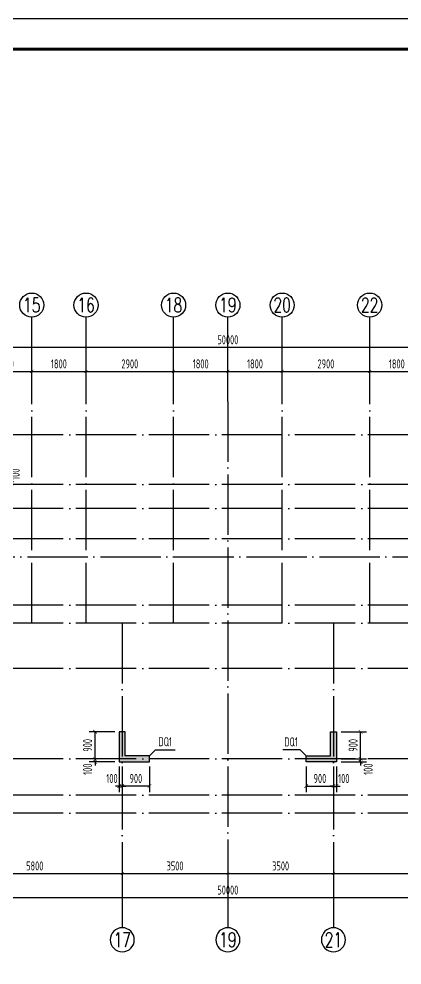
# Model space of a CAD drawing. Extents: x -668857 to 143095, y -247466 to 228182.
# Drawn here: x -308701 to -296003, y -81362 to -49983 of the extents above; entities that cross this region are included whole.
import ezdxf
from ezdxf.enums import TextEntityAlignment as Align

# ---------------------------------------------------------------- set-up
doc = ezdxf.new("R2010")
doc.units = 0
doc.header["$LTSCALE"] = 1000
doc.linetypes.add('DOTE', pattern=[2.42, 2, -0.2, 0.02, -0.2])
doc.layers.get('0').update_dxf_attribs({"linetype": 'CONTINUOUS'})
doc.layers.get('DEFPOINTS').update_dxf_attribs({"linetype": 'CONTINUOUS'})
for name, color, linetype in [('-TK', 7, 'CONTINUOUS'), ('A-AXIS', 1, 'CONTINUOUS'), ('A-DOTE', 10, 'DOTE'), ('AXIS_NUM', 7, 'CONTINUOUS'), ('S-Q墙实线', 6, 'CONTINUOUS'), ('S-Q墙标注', 3, 'CONTINUOUS'), ('S-X详图填充', 252, 'CONTINUOUS'), ('S-X详图实线', 4, 'CONTINUOUS'), ('S-Y一般标注', 3, 'CONTINUOUS'), ('S-Z柱编号', 6, 'CONTINUOUS')]:
    doc.layers.add(name, color=color, linetype=linetype)
doc.styles.add('TSSD_Axis', font='complex.shx', dxfattribs={"width": 0.7, "bigfont": 'hztxt.shx'})
doc.styles.add('TSSD_DIMENSION', font='Tssdeng.shx', dxfattribs={"width": 0.7, "bigfont": 'tssdchn.shx'})
doc.styles.add('TSSD_REIN', font='tssdeng.shx', dxfattribs={"width": 0.7, "height": 300, "bigfont": 'tssdchn.shx'})
doc.styles.add('结构文字', font='zstxt.shx', dxfattribs={"width": 0.7, "bigfont": 'zshz.shx'})
doc.dimstyles.new('STRUCK', dxfattribs={"dimtxt": 400, "dimasz": 121, "dimexe": 200, "dimexo": 150, "dimgap": 115, "dimtad": 1, "dimdec": 0, "dimdsep": 46, "dimtxsty": '结构文字', "dimblk": 'ARCHTICK', "dimcen": 400, "dimclrd": 3, "dimclre": 3, "dimclrt": 7, "dimadec": 0, "dimazin": 0, "dimtfac": 1, "dimtdec": 0, "dimtix": 1, "dimtmove": 2, "dimatfit": 3, "dimldrblk": '_DIMX', "dimfxl": 0, "dimtolj": 1, "dimtzin": 0, "dimarcsym": 0})
doc.dimstyles.new('TSSD_100_100', dxfattribs={"dimtxt": 300, "dimasz": 100, "dimexe": 100, "dimexo": 250, "dimgap": 100, "dimtad": 1, "dimdec": 0, "dimzin": 0, "dimdsep": 46, "dimtxsty": 'TSSD_DIMENSION', "dimblk": 'ARCHTICK', "dimcen": 0, "dimdle": 100, "dimclrt": 7, "dimadec": 0, "dimazin": 0, "dimtfac": 1, "dimtdec": 0, "dimtix": 1, "dimtmove": 2, "dimatfit": 3, "dimldrblk": 'ARCHTICK', "dimfxl": 0, "dimtolj": 1, "dimtzin": 0, "dimarcsym": 0})

# ---------------------------------------------------------------- blocks, each defined once
blk = doc.blocks.new('ts_axno')
at = {"color": 0, "linetype": 'ByBlock', "lineweight": -2}
blk.add_circle((0, 0), 0.5, dxfattribs=at)
at = {"color": 0, "linetype": 'ByBlock', "lineweight": -2, "style": 'TSSD_Axis', "width": 0.7}
blk.add_attdef('A', text='', height=0.6, dxfattribs=at).set_placement((0, 0), align=Align.MIDDLE_CENTER)
blk = doc.blocks.new('_ArchTick')
at = {"color": 0, "linetype": 'ByBlock', "const_width": 0.15}
blk.add_lwpolyline([(-0.5, -0.5), (0.5, 0.5)], dxfattribs=at)
blk = doc.blocks.new('*D104')
at = {"layer": 'DEFPOINTS', "color": 0}
for p in [(23100, 19250), (21400, 18250), (23100, 18250)]:
    blk.add_point(p, dxfattribs=at)
at = {"layer": 'S-Y一般标注', "color": 0, "lineweight": -2}
for p, q in [((21300, 19250), (23200, 19250)), ((21400, 18500), (21400, 19350)), ((23100, 18500), (23100, 19350))]:
    blk.add_line(p, q, dxfattribs=at)
at = {"layer": 'S-Y一般标注', "color": 0, "lineweight": -2, "xscale": 100, "yscale": 100, "zscale": 100, "rotation": 180}
blk.add_blockref('_ArchTick', (21400, 19250), dxfattribs=at)
at = {"layer": 'S-Y一般标注', "color": 0, "lineweight": -2, "xscale": 100, "yscale": 100, "zscale": 100}
blk.add_blockref('_ArchTick', (23100, 19250), dxfattribs=at)
at = {"layer": 'S-Y一般标注', "color": 7, "insert": (22250, 19500), "char_height": 300, "attachment_point": 5, "style": 'TSSD_DIMENSION'}
blk.add_mtext('\\A1;1700', dxfattribs=at)
blk = doc.blocks.new('*D105')
at = {"layer": 'DEFPOINTS', "color": 0}
for p in [(24900, 19250), (23100, 18250), (24900, 18250)]:
    blk.add_point(p, dxfattribs=at)
at = {"layer": 'S-Y一般标注', "color": 0, "lineweight": -2}
for p, q in [((23000, 19250), (25000, 19250)), ((23100, 18500), (23100, 19350)), ((24900, 18500), (24900, 19350))]:
    blk.add_line(p, q, dxfattribs=at)
at = {"layer": 'S-Y一般标注', "color": 0, "lineweight": -2, "xscale": 100, "yscale": 100, "zscale": 100, "rotation": 180}
blk.add_blockref('_ArchTick', (23100, 19250), dxfattribs=at)
at = {"layer": 'S-Y一般标注', "color": 0, "lineweight": -2, "xscale": 100, "yscale": 100, "zscale": 100}
blk.add_blockref('_ArchTick', (24900, 19250), dxfattribs=at)
at = {"layer": 'S-Y一般标注', "color": 7, "insert": (24000, 19500), "char_height": 300, "attachment_point": 5, "style": 'TSSD_DIMENSION'}
blk.add_mtext('\\A1;1800', dxfattribs=at)
blk = doc.blocks.new('*D106')
at = {"layer": 'DEFPOINTS', "color": 0}
for p in [(27800, 19250), (24900, 18250), (27800, 18250)]:
    blk.add_point(p, dxfattribs=at)
at = {"layer": 'S-Y一般标注', "color": 0, "lineweight": -2}
for p, q in [((24800, 19250), (27900, 19250)), ((24900, 18500), (24900, 19350)), ((27800, 18500), (27800, 19350))]:
    blk.add_line(p, q, dxfattribs=at)
at = {"layer": 'S-Y一般标注', "color": 0, "lineweight": -2, "xscale": 100, "yscale": 100, "zscale": 100, "rotation": 180}
blk.add_blockref('_ArchTick', (24900, 19250), dxfattribs=at)
at = {"layer": 'S-Y一般标注', "color": 0, "lineweight": -2, "xscale": 100, "yscale": 100, "zscale": 100}
blk.add_blockref('_ArchTick', (27800, 19250), dxfattribs=at)
at = {"layer": 'S-Y一般标注', "color": 7, "insert": (26350, 19500), "char_height": 300, "attachment_point": 5, "style": 'TSSD_DIMENSION'}
blk.add_mtext('\\A1;2900', dxfattribs=at)
blk = doc.blocks.new('*D107')
at = {"layer": 'DEFPOINTS', "color": 0}
for p in [(29600, 19250), (27800, 18250), (29600, 18250)]:
    blk.add_point(p, dxfattribs=at)
at = {"layer": 'S-Y一般标注', "color": 0, "lineweight": -2}
for p, q in [((27700, 19250), (29700, 19250)), ((27800, 18500), (27800, 19350)), ((29600, 18500), (29600, 19350))]:
    blk.add_line(p, q, dxfattribs=at)
at = {"layer": 'S-Y一般标注', "color": 0, "lineweight": -2, "xscale": 100, "yscale": 100, "zscale": 100, "rotation": 180}
blk.add_blockref('_ArchTick', (27800, 19250), dxfattribs=at)
at = {"layer": 'S-Y一般标注', "color": 0, "lineweight": -2, "xscale": 100, "yscale": 100, "zscale": 100}
blk.add_blockref('_ArchTick', (29600, 19250), dxfattribs=at)
at = {"layer": 'S-Y一般标注', "color": 7, "insert": (28700, 19500), "char_height": 300, "attachment_point": 5, "style": 'TSSD_DIMENSION'}
blk.add_mtext('\\A1;1800', dxfattribs=at)
blk = doc.blocks.new('*D108')
at = {"layer": 'DEFPOINTS', "color": 0}
for p in [(31400, 19250), (29600, 18250), (31400, 18250)]:
    blk.add_point(p, dxfattribs=at)
at = {"layer": 'S-Y一般标注', "color": 0, "lineweight": -2}
for p, q in [((29500, 19250), (31500, 19250)), ((29600, 18500), (29600, 19350)), ((31400, 18500), (31400, 19350))]:
    blk.add_line(p, q, dxfattribs=at)
at = {"layer": 'S-Y一般标注', "color": 0, "lineweight": -2, "xscale": 100, "yscale": 100, "zscale": 100, "rotation": 180}
blk.add_blockref('_ArchTick', (29600, 19250), dxfattribs=at)
at = {"layer": 'S-Y一般标注', "color": 0, "lineweight": -2, "xscale": 100, "yscale": 100, "zscale": 100}
blk.add_blockref('_ArchTick', (31400, 19250), dxfattribs=at)
at = {"layer": 'S-Y一般标注', "color": 7, "insert": (30500, 19500), "char_height": 300, "attachment_point": 5, "style": 'TSSD_DIMENSION'}
blk.add_mtext('\\A1;1800', dxfattribs=at)
blk = doc.blocks.new('*D109')
at = {"layer": 'DEFPOINTS', "color": 0}
for p in [(34300, 19250), (31400, 18250), (34300, 18250)]:
    blk.add_point(p, dxfattribs=at)
at = {"layer": 'S-Y一般标注', "color": 0, "lineweight": -2}
for p, q in [((31300, 19250), (34400, 19250)), ((31400, 18500), (31400, 19350)), ((34300, 18500), (34300, 19350))]:
    blk.add_line(p, q, dxfattribs=at)
at = {"layer": 'S-Y一般标注', "color": 0, "lineweight": -2, "xscale": 100, "yscale": 100, "zscale": 100, "rotation": 180}
blk.add_blockref('_ArchTick', (31400, 19250), dxfattribs=at)
at = {"layer": 'S-Y一般标注', "color": 0, "lineweight": -2, "xscale": 100, "yscale": 100, "zscale": 100}
blk.add_blockref('_ArchTick', (34300, 19250), dxfattribs=at)
at = {"layer": 'S-Y一般标注', "color": 7, "insert": (32850, 19500), "char_height": 300, "attachment_point": 5, "style": 'TSSD_DIMENSION'}
blk.add_mtext('\\A1;2900', dxfattribs=at)
blk = doc.blocks.new('*D110')
at = {"layer": 'DEFPOINTS', "color": 0}
for p in [(36100, 19250), (34300, 18250), (36100, 18250)]:
    blk.add_point(p, dxfattribs=at)
at = {"layer": 'S-Y一般标注', "color": 0, "lineweight": -2}
for p, q in [((34200, 19250), (36200, 19250)), ((34300, 18500), (34300, 19350)), ((36100, 18500), (36100, 19350))]:
    blk.add_line(p, q, dxfattribs=at)
at = {"layer": 'S-Y一般标注', "color": 0, "lineweight": -2, "xscale": 100, "yscale": 100, "zscale": 100, "rotation": 180}
blk.add_blockref('_ArchTick', (34300, 19250), dxfattribs=at)
at = {"layer": 'S-Y一般标注', "color": 0, "lineweight": -2, "xscale": 100, "yscale": 100, "zscale": 100}
blk.add_blockref('_ArchTick', (36100, 19250), dxfattribs=at)
at = {"layer": 'S-Y一般标注', "color": 7, "insert": (35200, 19500), "char_height": 300, "attachment_point": 5, "style": 'TSSD_DIMENSION'}
blk.add_mtext('\\A1;1800', dxfattribs=at)
blk = doc.blocks.new('*D119')
at = {"layer": 'DEFPOINTS', "color": 0}
for p in [(54600, 20050), (4600, 18250), (54600, 18250)]:
    blk.add_point(p, dxfattribs=at)
at = {"layer": 'S-Y一般标注', "color": 0, "lineweight": -2}
for p, q in [((4600, 18500), (4600, 20150)), ((54600, 18500), (54600, 20150)), ((4500, 20050), (54700, 20050))]:
    blk.add_line(p, q, dxfattribs=at)
at = {"layer": 'S-Y一般标注', "color": 0, "lineweight": -2, "xscale": 100, "yscale": 100, "zscale": 100, "rotation": 180}
blk.add_blockref('_ArchTick', (4600, 20050), dxfattribs=at)
at = {"layer": 'S-Y一般标注', "color": 0, "lineweight": -2, "xscale": 100, "yscale": 100, "zscale": 100}
blk.add_blockref('_ArchTick', (54600, 20050), dxfattribs=at)
at = {"layer": 'S-Y一般标注', "color": 7, "insert": (29600, 20300), "char_height": 300, "attachment_point": 5, "style": 'TSSD_DIMENSION'}
blk.add_mtext('\\A1;50000', dxfattribs=at)
blk = doc.blocks.new('*D136')
at = {"layer": 'DEFPOINTS', "color": 0}
for p in [(20300, 3600), (26100, 3600), (26100, 2600)]:
    blk.add_point(p, dxfattribs=at)
at = {"layer": 'S-Y一般标注', "color": 0, "lineweight": -2}
for p, q in [((20300, 3350), (20300, 2500)), ((26100, 3350), (26100, 2500)), ((20200, 2600), (26200, 2600))]:
    blk.add_line(p, q, dxfattribs=at)
at = {"layer": 'S-Y一般标注', "color": 0, "lineweight": -2, "xscale": 100, "yscale": 100, "zscale": 100, "rotation": 180}
blk.add_blockref('_ArchTick', (20300, 2600), dxfattribs=at)
at = {"layer": 'S-Y一般标注', "color": 0, "lineweight": -2, "xscale": 100, "yscale": 100, "zscale": 100}
blk.add_blockref('_ArchTick', (26100, 2600), dxfattribs=at)
at = {"layer": 'S-Y一般标注', "color": 7, "insert": (23200, 2850), "char_height": 300, "attachment_point": 5, "style": 'TSSD_DIMENSION'}
blk.add_mtext('\\A1;5800', dxfattribs=at)
blk = doc.blocks.new('*D137')
at = {"layer": 'DEFPOINTS', "color": 0}
for p in [(26100, 3600), (29600, 3600), (29600, 2600)]:
    blk.add_point(p, dxfattribs=at)
at = {"layer": 'S-Y一般标注', "color": 0, "lineweight": -2}
for p, q in [((26100, 3350), (26100, 2500)), ((29600, 3350), (29600, 2500)), ((26000, 2600), (29700, 2600))]:
    blk.add_line(p, q, dxfattribs=at)
at = {"layer": 'S-Y一般标注', "color": 0, "lineweight": -2, "xscale": 100, "yscale": 100, "zscale": 100, "rotation": 180}
blk.add_blockref('_ArchTick', (26100, 2600), dxfattribs=at)
at = {"layer": 'S-Y一般标注', "color": 0, "lineweight": -2, "xscale": 100, "yscale": 100, "zscale": 100}
blk.add_blockref('_ArchTick', (29600, 2600), dxfattribs=at)
at = {"layer": 'S-Y一般标注', "color": 7, "insert": (27850, 2850), "char_height": 300, "attachment_point": 5, "style": 'TSSD_DIMENSION'}
blk.add_mtext('\\A1;3500', dxfattribs=at)
blk = doc.blocks.new('*D138')
at = {"layer": 'DEFPOINTS', "color": 0}
for p in [(33100, 3600), (38900, 3600), (38900, 2600)]:
    blk.add_point(p, dxfattribs=at)
at = {"layer": 'S-Y一般标注', "color": 0, "lineweight": -2}
for p, q in [((33100, 3350), (33100, 2500)), ((38900, 3350), (38900, 2500)), ((33000, 2600), (39000, 2600))]:
    blk.add_line(p, q, dxfattribs=at)
at = {"layer": 'S-Y一般标注', "color": 0, "lineweight": -2, "xscale": 100, "yscale": 100, "zscale": 100, "rotation": 180}
blk.add_blockref('_ArchTick', (33100, 2600), dxfattribs=at)
at = {"layer": 'S-Y一般标注', "color": 0, "lineweight": -2, "xscale": 100, "yscale": 100, "zscale": 100}
blk.add_blockref('_ArchTick', (38900, 2600), dxfattribs=at)
at = {"layer": 'S-Y一般标注', "color": 7, "insert": (36000, 2850), "char_height": 300, "attachment_point": 5, "style": 'TSSD_DIMENSION'}
blk.add_mtext('\\A1;5800', dxfattribs=at)
blk = doc.blocks.new('*D142')
at = {"layer": 'DEFPOINTS', "color": 0}
for p in [(4600, 3600), (54600, 3600), (54600, 1800)]:
    blk.add_point(p, dxfattribs=at)
at = {"layer": 'S-Y一般标注', "color": 0, "lineweight": -2}
for p, q in [((4600, 3350), (4600, 1700)), ((54600, 3350), (54600, 1700)), ((4500, 1800), (54700, 1800))]:
    blk.add_line(p, q, dxfattribs=at)
at = {"layer": 'S-Y一般标注', "color": 0, "lineweight": -2, "xscale": 100, "yscale": 100, "zscale": 100, "rotation": 180}
blk.add_blockref('_ArchTick', (4600, 1800), dxfattribs=at)
at = {"layer": 'S-Y一般标注', "color": 0, "lineweight": -2, "xscale": 100, "yscale": 100, "zscale": 100}
blk.add_blockref('_ArchTick', (54600, 1800), dxfattribs=at)
at = {"layer": 'S-Y一般标注', "color": 7, "insert": (29600, 2050), "char_height": 300, "attachment_point": 5, "style": 'TSSD_DIMENSION'}
blk.add_mtext('\\A1;50000', dxfattribs=at)
blk = doc.blocks.new('*D145')
at = {"layer": 'DEFPOINTS', "color": 0}
for p in [(29600, 3600), (33100, 3600), (33100, 2600)]:
    blk.add_point(p, dxfattribs=at)
at = {"layer": 'S-Y一般标注', "color": 0, "lineweight": -2}
for p, q in [((29600, 3350), (29600, 2500)), ((33100, 3350), (33100, 2500)), ((29500, 2600), (33200, 2600))]:
    blk.add_line(p, q, dxfattribs=at)
at = {"layer": 'S-Y一般标注', "color": 0, "lineweight": -2, "xscale": 100, "yscale": 100, "zscale": 100, "rotation": 180}
blk.add_blockref('_ArchTick', (29600, 2600), dxfattribs=at)
at = {"layer": 'S-Y一般标注', "color": 0, "lineweight": -2, "xscale": 100, "yscale": 100, "zscale": 100}
blk.add_blockref('_ArchTick', (33100, 2600), dxfattribs=at)
at = {"layer": 'S-Y一般标注', "color": 7, "insert": (31350, 2850), "char_height": 300, "attachment_point": 5, "style": 'TSSD_DIMENSION'}
blk.add_mtext('\\A1;3500', dxfattribs=at)
blk = doc.blocks.new('*D2008')
at = {"layer": 'DEFPOINTS', "color": 0}
for p in [(-306176, -74524), (-305376, -74524), (-305376, -74624)]:
    blk.add_point(p, dxfattribs=at)
at = {"layer": 'S-Q墙标注', "color": 3, "lineweight": -2}
for p, q in [((-305526, -74524), (-306376, -74524)), ((-305526, -74624), (-306376, -74624)), ((-306176, -74524), (-306176, -74403)), ((-306176, -74624), (-306176, -74524)), ((-306176, -74624), (-306176, -74745))]:
    blk.add_line(p, q, dxfattribs=at)
at = {"layer": 'S-Q墙标注', "color": 3, "lineweight": -2, "xscale": 121, "yscale": 121, "zscale": 121}
for p, rotation in [((-306176, -74524), 270), ((-306176, -74624), 90)]:
    blk.add_blockref('_ArchTick', p, dxfattribs=dict(at, rotation=rotation))
at = {"layer": 'S-Q墙标注', "color": 7, "insert": (-306426, -74865), "char_height": 300, "attachment_point": 5, "rotation": 90, "style": 'TSSD_REIN'}
blk.add_mtext('\\A1;100', dxfattribs=at)
blk = doc.blocks.new('_DIMX')
blk.add_line((-150, 0), (150, 0))
at = {"const_width": 50}
blk.add_lwpolyline([(-70, -70), (70, 70)], dxfattribs=at)
blk = doc.blocks.new('*D2009')
at = {"layer": 'DEFPOINTS', "color": 0}
for p in [(-306176, -73624), (-305376, -73624), (-305376, -74524)]:
    blk.add_point(p, dxfattribs=at)
at = {"layer": 'S-Q墙标注', "color": 3, "lineweight": -2}
for p, q in [((-305526, -73624), (-306376, -73624)), ((-306176, -74524), (-306176, -73624)), ((-305526, -74524), (-306376, -74524))]:
    blk.add_line(p, q, dxfattribs=at)
at = {"layer": 'S-Q墙标注', "color": 3, "lineweight": -2, "xscale": 121, "yscale": 121, "zscale": 121}
for p, rotation in [((-306176, -73624), 90), ((-306176, -74524), 270)]:
    blk.add_blockref('_ArchTick', p, dxfattribs=dict(at, rotation=rotation))
at = {"layer": 'S-Q墙标注', "color": 7, "insert": (-306426, -74074), "char_height": 300, "attachment_point": 5, "rotation": 90, "style": 'TSSD_REIN'}
blk.add_mtext('\\A1;900', dxfattribs=at)
blk = doc.blocks.new('*D2010')
at = {"layer": 'DEFPOINTS', "color": 0}
for p in [(-305276, -74624), (-304376, -74624), (-305276, -75424)]:
    blk.add_point(p, dxfattribs=at)
at = {"layer": 'S-Q墙标注', "color": 3, "lineweight": -2}
for p, q in [((-305276, -74774), (-305276, -75624)), ((-304376, -74774), (-304376, -75624)), ((-304376, -75424), (-305276, -75424))]:
    blk.add_line(p, q, dxfattribs=at)
at = {"layer": 'S-Q墙标注', "color": 3, "lineweight": -2, "xscale": 121, "yscale": 121, "zscale": 121, "rotation": 180}
blk.add_blockref('_ArchTick', (-305276, -75424), dxfattribs=at)
at = {"layer": 'S-Q墙标注', "color": 3, "lineweight": -2, "xscale": 121, "yscale": 121, "zscale": 121}
blk.add_blockref('_ArchTick', (-304376, -75424), dxfattribs=at)
at = {"layer": 'S-Q墙标注', "color": 7, "insert": (-304826, -75174), "char_height": 300, "attachment_point": 5, "style": 'TSSD_REIN'}
blk.add_mtext('\\A1;900', dxfattribs=at)
blk = doc.blocks.new('*D2011')
at = {"layer": 'DEFPOINTS', "color": 0}
for p in [(-305376, -74624), (-305276, -74624), (-305376, -75424)]:
    blk.add_point(p, dxfattribs=at)
at = {"layer": 'S-Q墙标注', "color": 3, "lineweight": -2}
for p, q in [((-305376, -74774), (-305376, -75624)), ((-305276, -74774), (-305276, -75624)), ((-305376, -75424), (-305497, -75424)), ((-305276, -75424), (-305376, -75424)), ((-305276, -75424), (-305155, -75424))]:
    blk.add_line(p, q, dxfattribs=at)
at = {"layer": 'S-Q墙标注', "color": 3, "lineweight": -2, "xscale": 121, "yscale": 121, "zscale": 121}
blk.add_blockref('_ArchTick', (-305376, -75424), dxfattribs=at)
at = {"layer": 'S-Q墙标注', "color": 3, "lineweight": -2, "xscale": 121, "yscale": 121, "zscale": 121, "rotation": 180}
blk.add_blockref('_ArchTick', (-305276, -75424), dxfattribs=at)
at = {"layer": 'S-Q墙标注', "color": 7, "insert": (-305618, -75174), "char_height": 300, "attachment_point": 5, "style": 'TSSD_REIN'}
blk.add_mtext('\\A1;100', dxfattribs=at)
blk = doc.blocks.new('*D2038')
at = {"layer": 'DEFPOINTS', "color": 0}
for p in [(-298176, -74524), (-298176, -74624), (-297376, -74524)]:
    blk.add_point(p, dxfattribs=at)
at = {"layer": 'S-Q墙标注', "color": 3, "lineweight": -2}
for p, q in [((-298026, -74524), (-297176, -74524)), ((-298026, -74624), (-297176, -74624)), ((-297376, -74524), (-297376, -74403)), ((-297376, -74624), (-297376, -74524)), ((-297376, -74624), (-297376, -74745))]:
    blk.add_line(p, q, dxfattribs=at)
at = {"layer": 'S-Q墙标注', "color": 3, "lineweight": -2, "xscale": 121, "yscale": 121, "zscale": 121}
for p, rotation in [((-297376, -74524), 270), ((-297376, -74624), 90)]:
    blk.add_blockref('_ArchTick', p, dxfattribs=dict(at, rotation=rotation))
at = {"layer": 'S-Q墙标注', "color": 7, "insert": (-297126, -74865), "char_height": 300, "attachment_point": 5, "rotation": 90, "style": 'TSSD_REIN'}
blk.add_mtext('\\A1;100', dxfattribs=at)
blk = doc.blocks.new('*D2039')
at = {"layer": 'DEFPOINTS', "color": 0}
for p in [(-298176, -73624), (-297376, -73624), (-298176, -74524)]:
    blk.add_point(p, dxfattribs=at)
at = {"layer": 'S-Q墙标注', "color": 3, "lineweight": -2}
for p, q in [((-298026, -73624), (-297176, -73624)), ((-297376, -74524), (-297376, -73624)), ((-298026, -74524), (-297176, -74524))]:
    blk.add_line(p, q, dxfattribs=at)
at = {"layer": 'S-Q墙标注', "color": 3, "lineweight": -2, "xscale": 121, "yscale": 121, "zscale": 121}
for p, rotation in [((-297376, -73624), 90), ((-297376, -74524), 270)]:
    blk.add_blockref('_ArchTick', p, dxfattribs=dict(at, rotation=rotation))
at = {"layer": 'S-Q墙标注', "color": 7, "insert": (-297626, -74074), "char_height": 300, "attachment_point": 5, "rotation": 90, "style": 'TSSD_REIN'}
blk.add_mtext('\\A1;900', dxfattribs=at)
blk = doc.blocks.new('*D2040')
at = {"layer": 'DEFPOINTS', "color": 0}
for p in [(-299176, -74624), (-298276, -74624), (-298276, -75424)]:
    blk.add_point(p, dxfattribs=at)
at = {"layer": 'S-Q墙标注', "color": 3, "lineweight": -2}
for p, q in [((-299176, -74774), (-299176, -75624)), ((-298276, -74774), (-298276, -75624)), ((-299176, -75424), (-298276, -75424))]:
    blk.add_line(p, q, dxfattribs=at)
at = {"layer": 'S-Q墙标注', "color": 3, "lineweight": -2, "xscale": 121, "yscale": 121, "zscale": 121, "rotation": 180}
blk.add_blockref('_ArchTick', (-299176, -75424), dxfattribs=at)
at = {"layer": 'S-Q墙标注', "color": 3, "lineweight": -2, "xscale": 121, "yscale": 121, "zscale": 121}
blk.add_blockref('_ArchTick', (-298276, -75424), dxfattribs=at)
at = {"layer": 'S-Q墙标注', "color": 7, "insert": (-298726, -75174), "char_height": 300, "attachment_point": 5, "style": 'TSSD_REIN'}
blk.add_mtext('\\A1;900', dxfattribs=at)
blk = doc.blocks.new('*D1961')
at = {"layer": 'DEFPOINTS', "color": 0}
for p in [(-298276, -74624), (-298176, -74624), (-298176, -75424)]:
    blk.add_point(p, dxfattribs=at)
at = {"layer": 'S-Q墙标注', "color": 3, "lineweight": -2}
for p, q in [((-298276, -74774), (-298276, -75624)), ((-298176, -74774), (-298176, -75624)), ((-298276, -75424), (-298397, -75424)), ((-298276, -75424), (-298176, -75424)), ((-298176, -75424), (-298055, -75424))]:
    blk.add_line(p, q, dxfattribs=at)
at = {"layer": 'S-Q墙标注', "color": 3, "lineweight": -2, "xscale": 121, "yscale": 121, "zscale": 121}
blk.add_blockref('_ArchTick', (-298276, -75424), dxfattribs=at)
at = {"layer": 'S-Q墙标注', "color": 3, "lineweight": -2, "xscale": 121, "yscale": 121, "zscale": 121, "rotation": 180}
blk.add_blockref('_ArchTick', (-298176, -75424), dxfattribs=at)
at = {"layer": 'S-Q墙标注', "color": 7, "insert": (-297934, -75174), "char_height": 300, "attachment_point": 5, "style": 'TSSD_REIN'}
blk.add_mtext('\\A1;100', dxfattribs=at)
blk = doc.blocks.new('*D1980')
at = {"layer": 'DEFPOINTS', "color": 0}
for p in [(-309876, -65324), (-309876, -65424), (-309076, -65324)]:
    blk.add_point(p, dxfattribs=at)
at = {"layer": 'S-Q墙标注', "color": 3, "lineweight": -2}
for p, q in [((-309076, -65324), (-309076, -65203)), ((-309726, -65324), (-308876, -65324)), ((-309726, -65424), (-308876, -65424)), ((-309076, -65424), (-309076, -65324)), ((-309076, -65424), (-309076, -65545))]:
    blk.add_line(p, q, dxfattribs=at)
at = {"layer": 'S-Q墙标注', "color": 3, "lineweight": -2, "xscale": 121, "yscale": 121, "zscale": 121}
for p, rotation in [((-309076, -65324), 270), ((-309076, -65424), 90)]:
    blk.add_blockref('_ArchTick', p, dxfattribs=dict(at, rotation=rotation))
at = {"layer": 'S-Q墙标注', "color": 7, "insert": (-308826, -65082), "char_height": 300, "attachment_point": 5, "rotation": 90, "style": 'TSSD_REIN'}
blk.add_mtext('\\A1;100', dxfattribs=at)
blk = doc.blocks.new('A1')
blk.add_lwpolyline([(0, 59400), (0, 0), (84100, 0), (84100, 59400)], close=True)
at = {"const_width": 100}
blk.add_lwpolyline([(2500, 58400), (2500, 1000), (83100, 1000), (83100, 58400)], close=True, dxfattribs=at)
blk = doc.blocks.new('20210726.16395156')
at = {"layer": 'A-AXIS'}
for p, q in [((23100, 18249.9), (23100, 21049.9)), ((24900, 18249.9), (24900, 21049.9)), ((27800, 18249.9), (27800, 21049.9)), ((29600, 18249.9), (29600, 21049.9)), ((31400, 18249.9), (31400, 21049.9)), ((34300, 18249.9), (34300, 21049.9)), ((26100, 3600), (26100, 800)), ((29600, 3600), (29600, 800)), ((33100, 3600), (33100, 800))]:
    blk.add_line(p, q, dxfattribs=at)
at = {"layer": 'A-DOTE'}
for p, q in [((23100, 10900), (23100, 18249.9)), ((24900, 10900), (24900, 18249.9)), ((27800, 10900), (27800, 18249.9)), ((29600, 18249.9), (29600, 3600)), ((31400, 10900), (31400, 18249.9)), ((34300, 10900), (34300, 18249.9)), ((55600, 17150), (3600, 17150)), ((55600, 15500), (3600, 15500)), ((55600, 14700), (3600, 14700)), ((55600, 13700), (3600, 13700)), ((3600, 13100.3), (55600, 13100.3)), ((55600, 11500), (3600, 11500)), ((55600, 10900), (3600, 10900)), ((26100, 10900), (26100, 3600)), ((33100, 10900), (33100, 3600)), ((55600, 9400), (3600, 9400)), ((55600, 6400), (3600, 6400)), ((55600, 5200), (3600, 5200)), ((55600, 4600), (3600, 4600))]:
    blk.add_line(p, q, dxfattribs=at)
at = {"layer": 'A-AXIS'}
ref = blk.add_blockref('ts_axno', (23100, 21449.9), dxfattribs=dict(at, xscale=800, yscale=800, zscale=800))
ref.add_attrib('9', '15', dxfattribs={"layer": 'AXIS_NUM', "height": 480, "style": 'TSSD_Axis', "width": 0.7}).set_placement((23100, 21449.9), align=Align.MIDDLE_CENTER)
ref = blk.add_blockref('ts_axno', (24900, 21449.9), dxfattribs=dict(at, xscale=800, yscale=800, zscale=800))
ref.add_attrib('10', '16', dxfattribs={"layer": 'AXIS_NUM', "height": 480, "style": 'TSSD_Axis', "width": 0.7}).set_placement((24900, 21449.9), align=Align.MIDDLE_CENTER)
ref = blk.add_blockref('ts_axno', (27800, 21449.9), dxfattribs=dict(at, xscale=800, yscale=800, zscale=800))
ref.add_attrib('11', '18', dxfattribs={"layer": 'AXIS_NUM', "height": 480, "style": 'TSSD_Axis', "width": 0.7}).set_placement((27800, 21449.9), align=Align.MIDDLE_CENTER)
ref = blk.add_blockref('ts_axno', (29600, 21449.9), dxfattribs=dict(at, xscale=800, yscale=800, zscale=800))
ref.add_attrib('12', '19', dxfattribs={"layer": 'AXIS_NUM', "height": 480, "style": 'TSSD_Axis', "width": 0.7}).set_placement((29600, 21449.9), align=Align.MIDDLE_CENTER)
ref = blk.add_blockref('ts_axno', (31400, 21449.9), dxfattribs=dict(at, xscale=800, yscale=800, zscale=800))
ref.add_attrib('13', '20', dxfattribs={"layer": 'AXIS_NUM', "height": 480, "style": 'TSSD_Axis', "width": 0.7}).set_placement((31400, 21449.9), align=Align.MIDDLE_CENTER)
ref = blk.add_blockref('ts_axno', (34300, 21449.9), dxfattribs=dict(at, xscale=800, yscale=800, zscale=800))
ref.add_attrib('14', '22', dxfattribs={"layer": 'AXIS_NUM', "height": 480, "style": 'TSSD_Axis', "width": 0.7}).set_placement((34300, 21449.9), align=Align.MIDDLE_CENTER)
ref = blk.add_blockref('ts_axno', (26100, 400), dxfattribs=dict(at, xscale=-800, yscale=800, zscale=800, rotation=180))
ref.add_attrib('10', '17', dxfattribs={"layer": 'AXIS_NUM', "height": 480, "style": 'TSSD_Axis', "width": 0.7}).set_placement((26100, 400), align=Align.MIDDLE_CENTER)
ref = blk.add_blockref('ts_axno', (29600, 400), dxfattribs=dict(at, xscale=-800, yscale=800, zscale=800, rotation=180))
ref.add_attrib('13', '19', dxfattribs={"layer": 'AXIS_NUM', "height": 480, "style": 'TSSD_Axis', "width": 0.7}).set_placement((29600, 400), align=Align.MIDDLE_CENTER)
ref = blk.add_blockref('ts_axno', (33100, 400), dxfattribs=dict(at, xscale=-800, yscale=800, zscale=800, rotation=180))
ref.add_attrib('13', '21', dxfattribs={"layer": 'AXIS_NUM', "height": 480, "style": 'TSSD_Axis', "width": 0.7}).set_placement((33100, 400), align=Align.MIDDLE_CENTER)
at = {"layer": 'S-Y一般标注'}
for base, p1, p2, picture, middle in [((54600, 20049.9), (4600, 18249.9), (54600, 18249.9), '*D119', (29600, 20299.9)), ((23100, 19249.9), (21400, 18249.9), (23100, 18249.9), '*D104', (22250, 19499.9)), ((24900, 19249.9), (23100, 18249.9), (24900, 18249.9), '*D105', (24000, 19499.9)), ((27800, 19249.9), (24900, 18249.9), (27800, 18249.9), '*D106', (26350, 19499.9)), ((29600, 19249.9), (27800, 18249.9), (29600, 18249.9), '*D107', (28700, 19499.9)), ((31400, 19249.9), (29600, 18249.9), (31400, 18249.9), '*D108', (30500, 19499.9)), ((34300, 19249.9), (31400, 18249.9), (34300, 18249.9), '*D109', (32850, 19499.9)), ((36100, 19249.9), (34300, 18249.9), (36100, 18249.9), '*D110', (35200, 19499.9)), ((54600, 1800), (4600, 3600), (54600, 3600), '*D142', (29600, 2050)), ((26100, 2600), (20300, 3600), (26100, 3600), '*D136', (23200, 2850)), ((29600, 2600), (26100, 3600), (29600, 3600), '*D137', (27850, 2850)), ((33100, 2600), (29600, 3600), (33100, 3600), '*D145', (31350, 2850)), ((38900, 2600.1), (33100, 3600), (38900, 3600.1), '*D138', (36000, 2850.1))]:
    dim = blk.add_linear_dim(base=base, p1=p1, p2=p2, dimstyle='TSSD_100_100', dxfattribs=at)
    dim.commit()
    dim.dimension.update_dxf_attribs({"geometry": picture, "text_midpoint": middle})

msp = doc.modelspace()

# ---------------------------------------------------------------- hatches: boundary and pattern name
at = {"layer": 'S-X详图填充'}
h = msp.add_hatch(color=256, dxfattribs=at)
h.dxf.hatch_style = 1
h.paths.add_polyline_path([(-305376.35, -74623.57), (-304376.35, -74623.57), (-304376.35, -74423.57), (-305176.35, -74423.57), (-305176.35, -73623.57), (-305376.35, -73623.57)])
h = msp.add_hatch(color=256, dxfattribs=at)
h.dxf.hatch_style = 1
h.paths.add_polyline_path([(-298176.33, -74623.57), (-299176.33, -74623.57), (-299176.33, -74423.57), (-298376.33, -74423.57), (-298376.33, -73623.57), (-298176.33, -73623.57)])

# ---------------------------------------------------------------- linework, layer by layer
at = {"layer": 'S-Q墙实线'}
for points in [[(-305376.35, -74623.57), (-304376.35, -74623.57), (-304376.35, -74423.57), (-305176.35, -74423.57), (-305176.35, -73623.57), (-305376.35, -73623.57)], [(-298176.33, -74623.57), (-299176.33, -74623.57), (-299176.33, -74423.57), (-298376.33, -74423.57), (-298376.33, -73623.57), (-298176.33, -73623.57)]]:
    msp.add_lwpolyline(points, close=True, dxfattribs=at)
at = {"layer": 'S-X详图实线'}
for points in [[(-305376.35, -74623.57), (-304376.35, -74623.57), (-304376.35, -74423.57), (-305176.35, -74423.57), (-305176.35, -73623.57), (-305376.35, -73623.57), (-305376.35, -74623.57)], [(-298176.33, -74623.57), (-299176.33, -74623.57), (-299176.33, -74423.57), (-298376.33, -74423.57), (-298376.33, -73623.57), (-298176.33, -73623.57), (-298176.33, -74623.57)]]:
    msp.add_lwpolyline(points, close=True, dxfattribs=at)
at = {"layer": 'S-Z柱编号', "color": 7}
for points in [[(-304376.35, -74423.57), (-304176.35, -74223.57), (-303525.48, -74223.57)], [(-299176.33, -74423.57), (-299376.33, -74223.57), (-299954.79, -74223.57)]]:
    msp.add_lwpolyline(points, dxfattribs=at)

# ---------------------------------------------------------------- block references
at = {"layer": '-TK'}
msp.add_blockref('A1', (-341718.52, -109382.95), dxfattribs=at)
at = {"layer": 'A-DOTE'}
msp.add_blockref('20210726.16395156', (-331376.34, -80923.62), dxfattribs=at)

# ---------------------------------------------------------------- texts
at = {"layer": 'S-Z柱编号', "color": 7, "style": 'TSSD_REIN', "width": 0.7}
for p in [(-304076.35, -74194.44), (-299906.16, -74199.59)]:
    msp.add_text('DQ1', height=300, dxfattribs=at).set_placement(p, align=Align.BOTTOM_LEFT)

# ---------------------------------------------------------------- dimensions: what is measured, and where the dimension line sits
at = {"layer": 'S-Q墙标注'}
for base, p1, p2, angle, picture, middle in [((-309076.34, -65323.57), (-309876.34, -65423.57), (-309876.34, -65323.57), 90, '*D1980', (-308826.34, -65081.65)), ((-306176.35, -74523.57), (-305376.35, -74623.57), (-305376.35, -74523.57), 90, '*D2008', (-306426.35, -74865.5)), ((-305376.35, -75423.57), (-305276.34, -74623.57), (-305376.35, -74623.57), 180, '*D2011', (-305618.27, -75173.57)), ((-297376.33, -74523.57), (-298176.33, -74623.57), (-298176.33, -74523.57), 90, '*D2038', (-297126.33, -74865.5))]:
    dim = msp.add_linear_dim(base=base, p1=p1, p2=p2, angle=angle, dimstyle='STRUCK', override={"dimtxt": 300, "dimgap": 100, "dimtxsty": 'TSSD_REIN'}, dxfattribs=at)
    dim.commit()
    dim.dimension.update_dxf_attribs({"geometry": picture, "text_midpoint": middle, "dimtype": 160})
for base, p1, p2, angle, picture, middle in [((-306176.35, -73623.57), (-305376.35, -74523.57), (-305376.35, -73623.57), 90, '*D2009', (-306426.35, -74073.57)), ((-297376.33, -73623.57), (-298176.33, -74523.57), (-298176.33, -73623.57), 90, '*D2039', (-297626.33, -74073.57)), ((-305276.34, -75423.57), (-304376.35, -74623.57), (-305276.34, -74623.57), 180, '*D2010', (-304826.35, -75173.57))]:
    dim = msp.add_linear_dim(base=base, p1=p1, p2=p2, angle=angle, dimstyle='STRUCK', override={"dimtxt": 300, "dimgap": 100, "dimtxsty": 'TSSD_REIN'}, dxfattribs=at)
    dim.commit()
    dim.dimension.update_dxf_attribs({"geometry": picture, "text_midpoint": middle})
dim = msp.add_linear_dim(base=(-298276.34, -75423.57), p1=(-299176.33, -74623.57), p2=(-298276.34, -74623.57), dimstyle='STRUCK', override={"dimtxt": 300, "dimgap": 100, "dimtxsty": 'TSSD_REIN'}, dxfattribs=at)
dim.commit()
dim.dimension.update_dxf_attribs({"geometry": '*D2040', "text_midpoint": (-298726.33, -75173.57)})
dim = msp.add_linear_dim(base=(-298176.33, -75423.57), p1=(-298276.34, -74623.57), p2=(-298176.33, -74623.57), dimstyle='STRUCK', override={"dimtxt": 300, "dimgap": 100, "dimtxsty": 'TSSD_REIN'}, dxfattribs=at)
dim.commit()
dim.dimension.update_dxf_attribs({"geometry": '*D1961', "text_midpoint": (-297934.41, -75173.57), "dimtype": 160})

doc.saveas('drawing.dxf')
